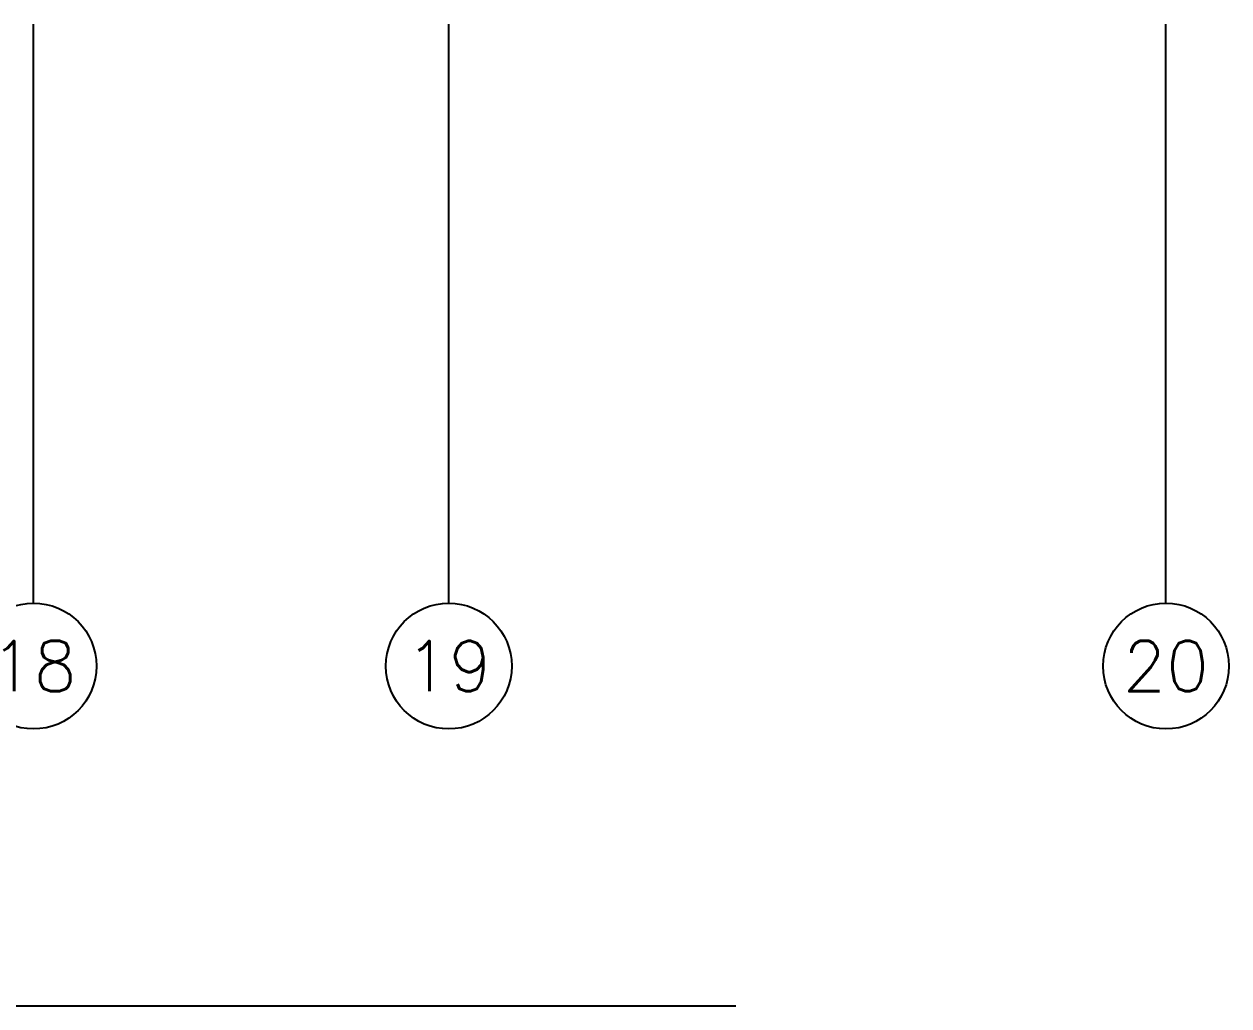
# Model space of a CAD drawing. Header units: millimetres. Extents: x 98 to 155, y -181 to 127.
# Drawn here: x 141.225 to 146.012, y -85.365 to -81.465 of the extents above; entities that cross this region are included whole.
import ezdxf
from ezdxf.enums import TextEntityAlignment as Align

# ---------------------------------------------------------------- set-up
doc = ezdxf.new("R2010")
doc.units = ezdxf.units.MM
doc.header["$LTSCALE"] = 15
doc.linetypes.add('PHANTOM', pattern=[63.5, 31.75, -6.35, 6.35, -6.35, 6.35, -6.35])
doc.linetypes.add('PHANTOM2', pattern=[1.25, 0.625, -0.125, 0.125, -0.125, 0.125, -0.125])
doc.layers.add('A-EJES', color=250, linetype='PHANTOM')
doc.layers.add('L13 Texto Grande', color=150, linetype='Continuous')
doc.styles.add('ROMANS', font='romans.shx', dxfattribs={"width": 0.8})

# ---------------------------------------------------------------- blocks, each defined once
blk = doc.blocks.new('Ejes_Torre C')
at = {"layer": 'A-EJES', "linetype": 'PHANTOM2'}
for points in [[(39.625, -2.8), (39.625, -0.5)], [(41.275, -2.7999), (41.275, -0.4999)], [(44.125, -2.8), (44.125, -0.5)]]:
    blk.add_lwpolyline(points, dxfattribs=at)
at = {"layer": 'A-EJES', "linetype": 'Continuous'}
for centre in [(39.625, -3.05), (41.275, -3.05), (44.125, -3.05)]:
    blk.add_circle(centre, 0.25, dxfattribs=at)
at = {"layer": 'A-EJES', "linetype": 'Continuous', "style": 'ROMANS'}
for s, p in [('18', (39.625, -3.05)), ('19', (41.275, -3.05)), ('20', (44.125, -3.05))]:
    blk.add_text(s, height=0.2, dxfattribs=at).set_placement(p, align=Align.MIDDLE_CENTER)

msp = doc.modelspace()

# ---------------------------------------------------------------- linework, layer by layer
at = {"layer": 'L13 Texto Grande'}
msp.add_lwpolyline([(101.6371, -85.365), (144.0528, -85.365)], dxfattribs=at)

# ---------------------------------------------------------------- block references
at = {"layer": 'A-EJES'}
msp.add_blockref('Ejes_Torre C', (101.6371, -80.965), dxfattribs=at)

doc.saveas('drawing.dxf')
